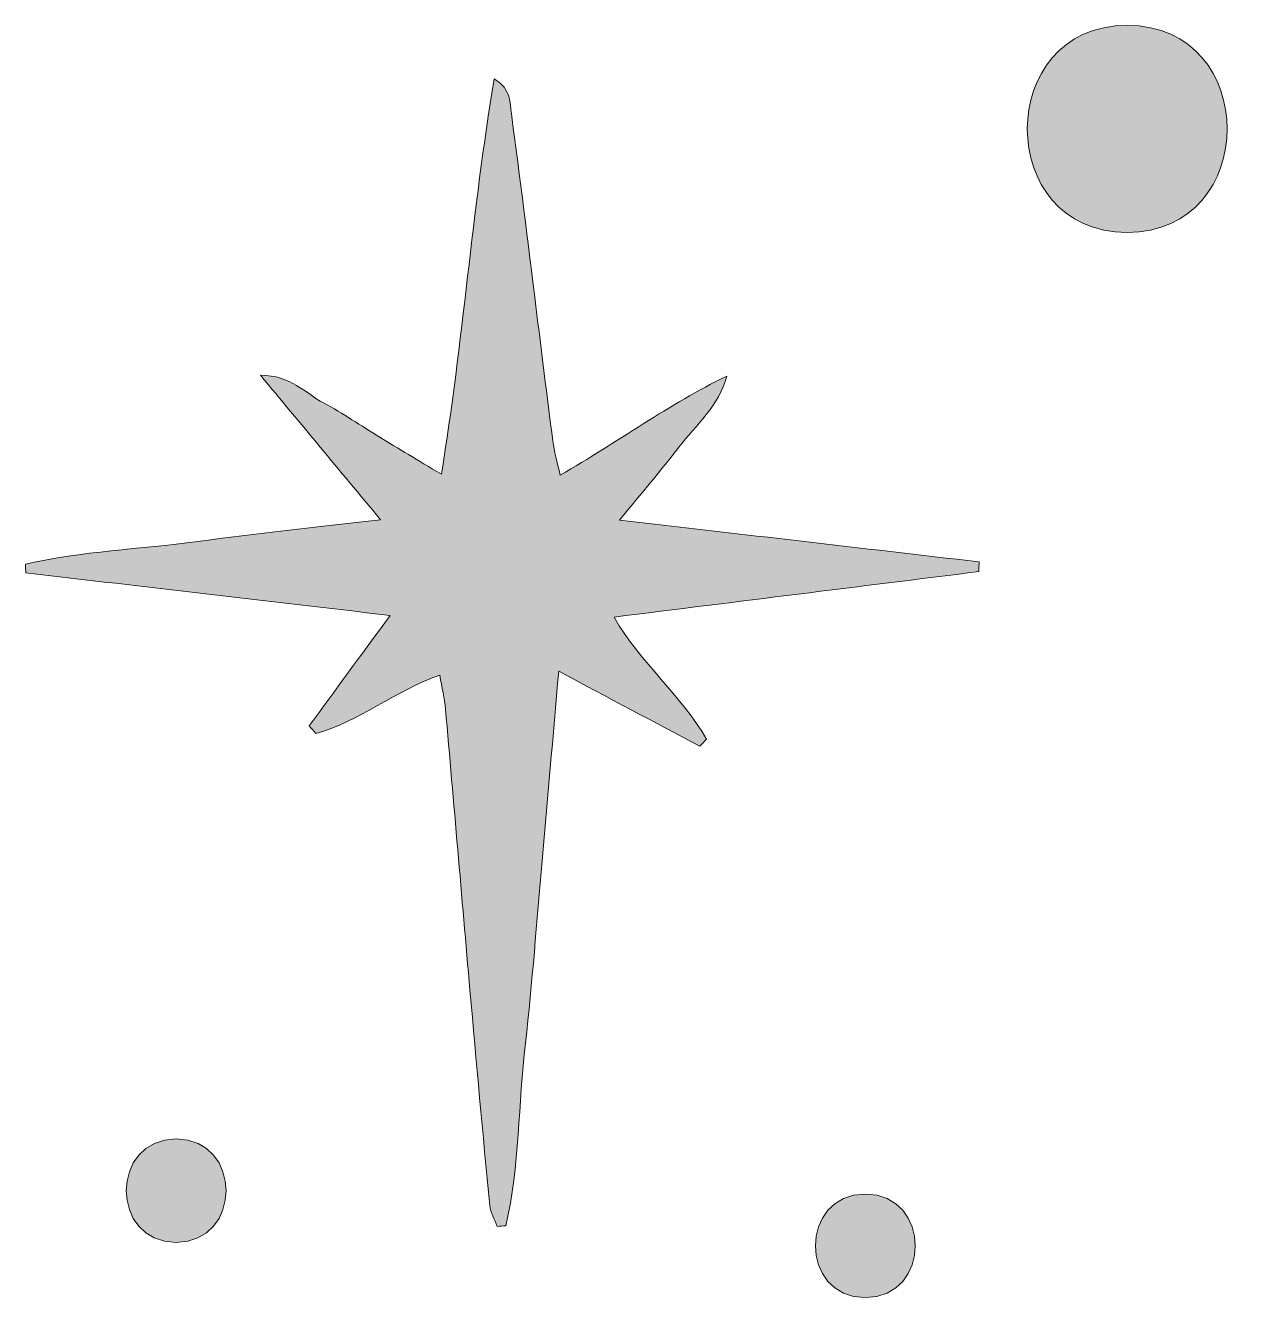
# Model space of a CAD drawing. Header units: inches. Extents: x 96 to 984, y -1025 to -55.
# Drawn here: x 492.4 to 648.1, y -1025.3 to -865 of the extents above; entities that cross this region are included whole.
import ezdxf

# ---------------------------------------------------------------- set-up
doc = ezdxf.new("R2010")
doc.units = ezdxf.units.IN
doc.header["$MEASUREMENT"] = 0
doc.layers.add('Layer 1', color=7, linetype='Continuous')

# ---------------------------------------------------------------- blocks, each defined once
blk = doc.blocks.new('block 2')
at = {"layer": 'Layer 1', "true_color": 0x71020c}
h = blk.add_hatch(color=16, dxfattribs=at)
h.dxf.hatch_style = 2
edge = h.paths.add_edge_path()
edge.add_spline(control_points=[(631.28, -864.95), (614.5, -864.95), (614.47, -891.04), (631.28, -891.04), (648.07, -891.04), (648.1, -864.95), (631.28, -864.95)], knot_values=[0, 0, 0, 0, 1, 1, 1, 2, 2, 2, 2], degree=3, periodic=1)
h = blk.add_hatch(color=16, dxfattribs=at)
h.dxf.hatch_style = 2
edge = h.paths.add_edge_path()
edge.add_spline(control_points=[(574.77, -918.1), (576.92, -915.29), (579.8, -912.96), (580.79, -909.15), (573.51, -912.7), (567.03, -917.46), (559.8, -921.64), (559.42, -919.91), (559.04, -918.62), (558.86, -917.3), (558.12, -911.65), (557.44, -906), (556.73, -900.35), (555.72, -892.25), (554.74, -884.15), (553.64, -876.07), (553.46, -874.73), (553.66, -873.04), (551.48, -871.68), (548.67, -888.4), (547.57, -904.84), (544.81, -921.52), (541.79, -919.7), (539.42, -918.29), (537.06, -916.86), (534.7, -915.42), (532.41, -913.82), (529.97, -912.53), (527.67, -911.33), (525.84, -909.02), (522.01, -909.04), (527.18, -915.26), (531.85, -920.88), (537.14, -927.24), (528.9, -928.21), (521.48, -929), (514.09, -929.99), (506.86, -930.97), (499.5, -931.2), (492.37, -932.86), (492.39, -933.22), (492.4, -933.58), (492.42, -933.94), (507.48, -935.7), (522.54, -937.46), (538.35, -939.31), (534.7, -944.29), (531.43, -948.76), (528.16, -953.22), (528.43, -953.54), (528.7, -953.86), (528.97, -954.19), (534.49, -952.69), (539.01, -948.76), (544.6, -946.85), (544.87, -948.4), (545.21, -949.75), (545.33, -951.11), (546.38, -962.92), (547.38, -974.73), (548.42, -986.54), (549.22, -995.59), (550.04, -1004.63), (550.91, -1013.68), (551, -1014.57), (551.53, -1015.43), (551.85, -1016.3), (552.22, -1016.28), (552.59, -1016.25), (552.95, -1016.22), (554.66, -1008.67), (554.53, -1000.87), (555.41, -993.22), (556.29, -985.57), (556.83, -977.89), (557.51, -970.22), (558.2, -962.47), (558.88, -954.71), (559.61, -946.34), (565.94, -949.71), (571.67, -952.75), (577.41, -955.8), (577.69, -955.5), (577.96, -955.19), (578.24, -954.89), (575.15, -949.46), (570.01, -945.44), (566.59, -939.52), (582.26, -937.56), (597.42, -935.67), (612.59, -933.78), (612.59, -933.37), (612.6, -932.97), (612.6, -932.56), (597.76, -930.83), (582.92, -929.11), (567.29, -927.29), (570.15, -923.78), (572.54, -921), (574.77, -918.1)], knot_values=[0, 0, 0, 0, 1, 1, 1, 2, 2, 2, 3, 3, 3, 4, 4, 4, 5, 5, 5, 6, 6, 6, 7, 7, 7, 8, 8, 8, 9, 9, 9, 10, 10, 10, 11, 11, 11, 12, 12, 12, 13, 13, 13, 14, 14, 14, 15, 15, 15, 16, 16, 16, 17, 17, 17, 18, 18, 18, 19, 19, 19, 20, 20, 20, 21, 21, 21, 22, 22, 22, 23, 23, 23, 24, 24, 24, 25, 25, 25, 26, 26, 26, 27, 27, 27, 28, 28, 28, 29, 29, 29, 30, 30, 30, 31, 31, 31, 32, 32, 32, 33, 33, 33, 33], degree=3, periodic=1)
h = blk.add_hatch(color=16, dxfattribs=at)
h.dxf.hatch_style = 2
edge = h.paths.add_edge_path()
edge.add_spline(control_points=[(511.38, -1005.29), (502.99, -1005.29), (502.98, -1018.32), (511.38, -1018.32), (519.76, -1018.32), (519.78, -1005.29), (511.38, -1005.29)], knot_values=[0, 0, 0, 0, 1, 1, 1, 2, 2, 2, 2], degree=3, periodic=1)
h = blk.add_hatch(color=16, dxfattribs=at)
h.dxf.hatch_style = 2
edge = h.paths.add_edge_path()
edge.add_spline(control_points=[(598.26, -1012.24), (589.88, -1012.24), (589.86, -1025.27), (598.26, -1025.27), (606.65, -1025.27), (606.67, -1012.24), (598.26, -1012.24)], knot_values=[0, 0, 0, 0, 1, 1, 1, 2, 2, 2, 2], degree=3, periodic=1)
at = {"layer": 'Layer 1', "lineweight": 0}
for points, knots in [([(631.28, -864.95), (614.5, -864.95), (614.47, -891.04), (631.28, -891.04), (648.07, -891.04), (648.1, -864.95), (631.28, -864.95)], [0, 0, 0, 0, 1, 1, 1, 2, 2, 2, 2]), ([(574.77, -918.1), (576.92, -915.29), (579.8, -912.96), (580.79, -909.15), (573.51, -912.7), (567.03, -917.46), (559.8, -921.64), (559.42, -919.91), (559.04, -918.62), (558.86, -917.3), (558.12, -911.65), (557.44, -906), (556.73, -900.35), (555.72, -892.25), (554.74, -884.15), (553.64, -876.07), (553.46, -874.73), (553.66, -873.04), (551.48, -871.68), (548.67, -888.4), (547.57, -904.84), (544.81, -921.52), (541.79, -919.7), (539.42, -918.29), (537.06, -916.86), (534.7, -915.42), (532.41, -913.82), (529.97, -912.53), (527.67, -911.33), (525.84, -909.02), (522.01, -909.04), (527.18, -915.26), (531.85, -920.88), (537.14, -927.24), (528.9, -928.21), (521.48, -929), (514.09, -929.99), (506.86, -930.97), (499.5, -931.2), (492.37, -932.86), (492.39, -933.22), (492.4, -933.58), (492.42, -933.94), (507.48, -935.7), (522.54, -937.46), (538.35, -939.31), (534.7, -944.29), (531.43, -948.76), (528.16, -953.22), (528.43, -953.54), (528.7, -953.86), (528.97, -954.19), (534.49, -952.69), (539.01, -948.76), (544.6, -946.85), (544.87, -948.4), (545.21, -949.75), (545.33, -951.11), (546.38, -962.92), (547.38, -974.73), (548.42, -986.54), (549.22, -995.59), (550.04, -1004.63), (550.91, -1013.68), (551, -1014.57), (551.53, -1015.43), (551.85, -1016.3), (552.22, -1016.28), (552.59, -1016.25), (552.95, -1016.22), (554.66, -1008.67), (554.53, -1000.87), (555.41, -993.22), (556.29, -985.57), (556.83, -977.89), (557.51, -970.22), (558.2, -962.47), (558.88, -954.71), (559.61, -946.34), (565.94, -949.71), (571.67, -952.75), (577.41, -955.8), (577.69, -955.5), (577.96, -955.19), (578.24, -954.89), (575.15, -949.46), (570.01, -945.44), (566.59, -939.52), (582.26, -937.56), (597.42, -935.67), (612.59, -933.78), (612.59, -933.37), (612.6, -932.97), (612.6, -932.56), (597.76, -930.83), (582.92, -929.11), (567.29, -927.29), (570.15, -923.78), (572.54, -921), (574.77, -918.1)], [0, 0, 0, 0, 1, 1, 1, 2, 2, 2, 3, 3, 3, 4, 4, 4, 5, 5, 5, 6, 6, 6, 7, 7, 7, 8, 8, 8, 9, 9, 9, 10, 10, 10, 11, 11, 11, 12, 12, 12, 13, 13, 13, 14, 14, 14, 15, 15, 15, 16, 16, 16, 17, 17, 17, 18, 18, 18, 19, 19, 19, 20, 20, 20, 21, 21, 21, 22, 22, 22, 23, 23, 23, 24, 24, 24, 25, 25, 25, 26, 26, 26, 27, 27, 27, 28, 28, 28, 29, 29, 29, 30, 30, 30, 31, 31, 31, 32, 32, 32, 33, 33, 33, 33]), ([(511.38, -1005.29), (502.99, -1005.29), (502.98, -1018.32), (511.38, -1018.32), (519.76, -1018.32), (519.78, -1005.29), (511.38, -1005.29)], [0, 0, 0, 0, 1, 1, 1, 2, 2, 2, 2]), ([(598.26, -1012.24), (589.88, -1012.24), (589.86, -1025.27), (598.26, -1025.27), (606.65, -1025.27), (606.67, -1012.24), (598.26, -1012.24)], [0, 0, 0, 0, 1, 1, 1, 2, 2, 2, 2])]:
    blk.add_open_spline(points, degree=3, knots=knots, dxfattribs=at)

msp = doc.modelspace()

# ---------------------------------------------------------------- block references
at = {"layer": 'Layer 1'}
msp.add_blockref('block 2', (0, 0), dxfattribs=at)

doc.saveas('drawing.dxf')
